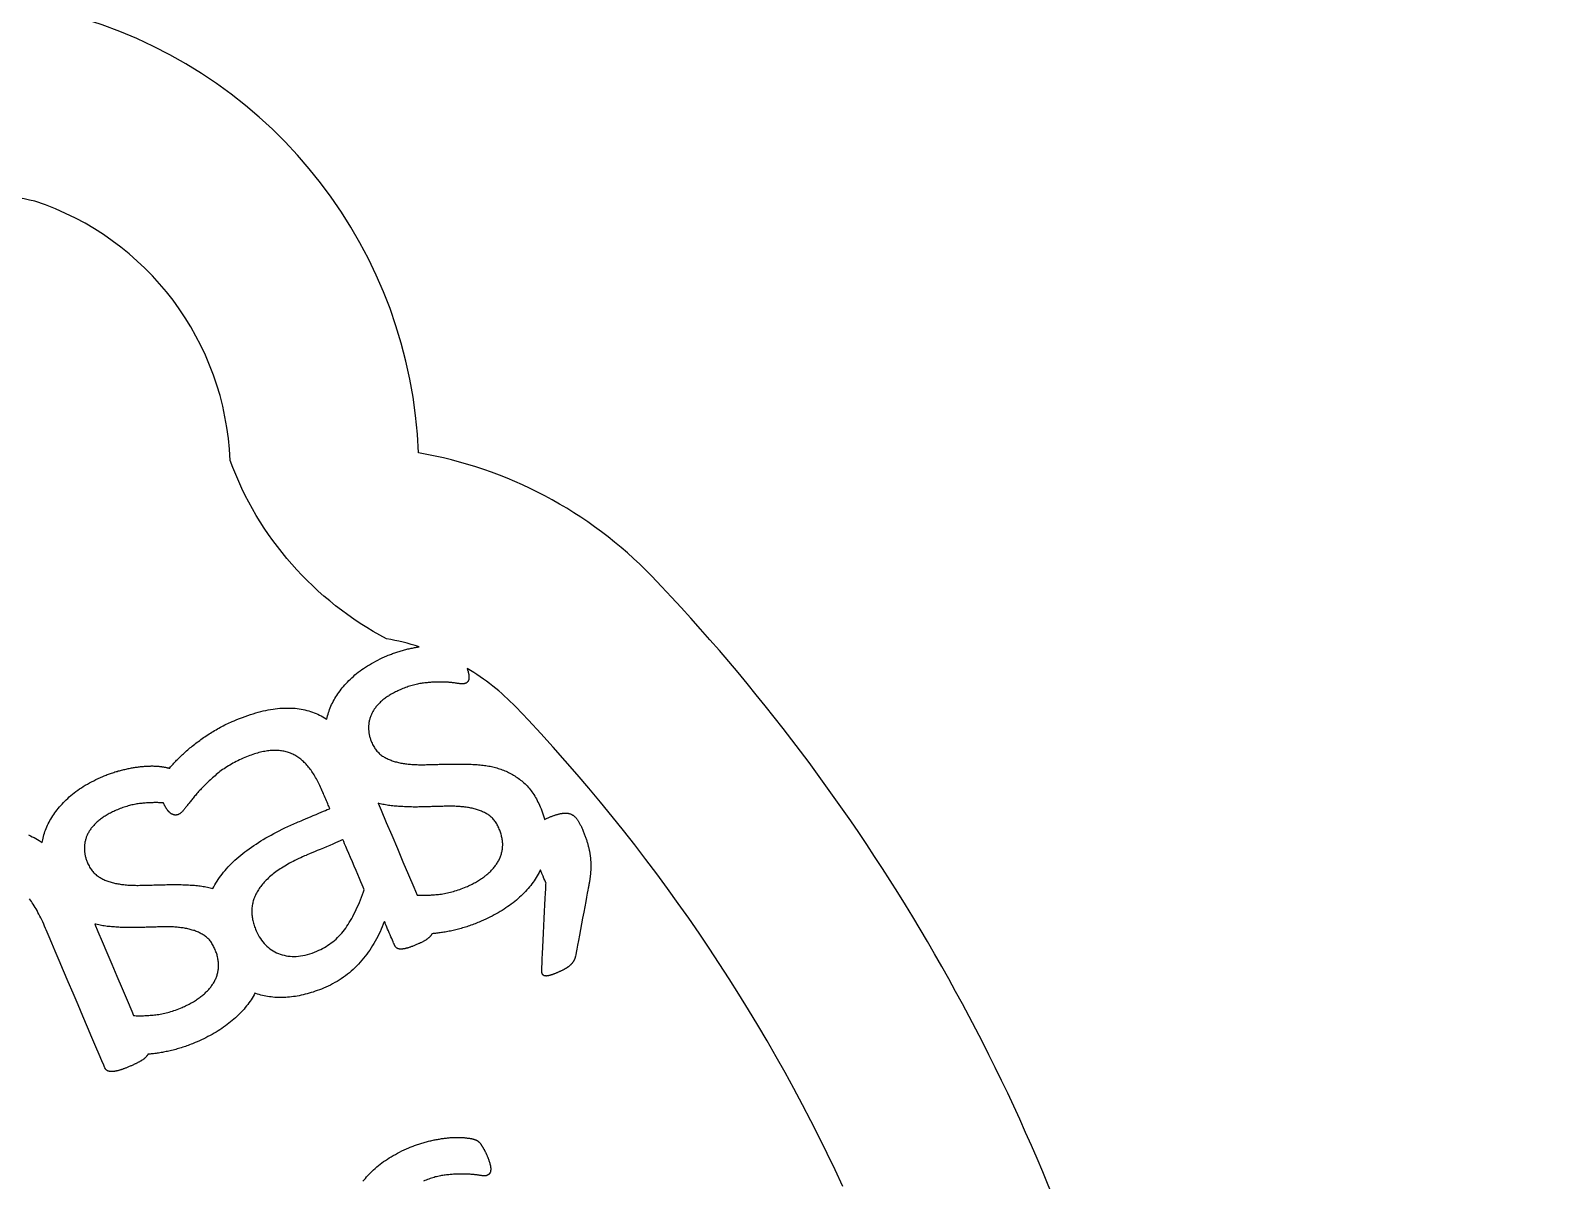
# Model space of a CAD drawing. Header units: millimetres. Extents: x 47 to 159, y 49 to 299.
# Drawn here: x 128.69 to 158.74, y 183.33 to 206.21 of the extents above; entities that cross this region are included whole.
import ezdxf

# ---------------------------------------------------------------- set-up
doc = ezdxf.new("R2010")
doc.units = ezdxf.units.MM

# ---------------------------------------------------------------- blocks, each defined once
blk = doc.blocks.new('angel 01')
for points in [[(27.811, 63.488, 0.036051), (29.696, 83.879, 0.130953), (35.952, 85.712, 0.081074), (34.374, 102.671, 0.071754), (27.521, 130.953, 0.116896), (18.383, 146.555, 0.159235), (13.747, 149.005, 0.318461), (7.102, 157.632, 0.033088)], [(5.993, 141.408), (6.03, 141.391), (6.066, 141.374), (6.102, 141.356), (6.137, 141.336), (6.172, 141.316), (6.207, 141.295), (6.241, 141.273), (6.263, 141.258), (6.267, 141.282), (6.274, 141.314), (6.281, 141.346), (6.289, 141.379), (6.298, 141.411), (6.308, 141.443), (6.319, 141.475), (6.331, 141.506), (6.343, 141.538), (6.356, 141.57), (6.37, 141.601), (6.385, 141.632), (6.401, 141.664), (6.418, 141.694), (6.435, 141.725), (6.454, 141.756), (6.473, 141.786), (6.493, 141.816), (6.514, 141.846), (6.536, 141.876), (6.559, 141.906), (6.583, 141.935), (6.607, 141.965), (6.632, 141.994), (6.658, 142.023), (6.686, 142.051), (6.713, 142.08), (6.742, 142.108), (6.772, 142.136), (6.802, 142.164), (6.834, 142.192), (6.867, 142.219), (6.9, 142.245), (6.935, 142.271), (6.97, 142.297), (7.006, 142.322), (7.044, 142.347), (7.082, 142.372), (7.121, 142.396), (7.162, 142.419), (7.203, 142.442), (7.245, 142.465), (7.288, 142.487), (7.332, 142.509), (7.377, 142.531), (7.424, 142.551), (7.471, 142.572), (7.496, 142.583), (7.517, 142.591), (7.538, 142.6), (7.559, 142.608), (7.581, 142.616), (7.602, 142.624), (7.623, 142.632), (7.645, 142.639), (7.667, 142.646), (7.688, 142.653), (7.71, 142.66), (7.732, 142.667), (7.754, 142.673), (7.776, 142.68), (7.798, 142.686), (7.82, 142.692), (7.843, 142.697), (7.865, 142.703), (7.887, 142.708), (7.91, 142.713), (7.932, 142.718), (7.953, 142.723), (7.975, 142.727), (7.996, 142.732), (8.018, 142.736), (8.039, 142.74), (8.059, 142.744), (8.08, 142.747), (8.101, 142.751), (8.121, 142.754), (8.141, 142.757), (8.161, 142.759), (8.181, 142.762), (8.2, 142.764), (8.22, 142.767), (8.239, 142.769), (8.258, 142.771), (8.276, 142.772), (8.295, 142.774), (8.313, 142.775), (8.331, 142.776), (8.349, 142.777), (8.366, 142.778), (8.383, 142.779), (8.4, 142.779), (8.417, 142.779), (8.433, 142.78), (8.449, 142.78), (8.465, 142.78), (8.481, 142.779), (8.496, 142.779), (8.511, 142.778), (8.526, 142.777), (8.54, 142.776), (8.555, 142.775), (8.569, 142.774), (8.582, 142.773), (8.595, 142.772), (8.608, 142.77), (8.621, 142.769), (8.633, 142.767), (8.645, 142.766), (8.656, 142.764), (8.667, 142.763), (8.678, 142.761), (8.688, 142.759), (8.698, 142.758), (8.708, 142.756), (8.717, 142.754), (8.726, 142.752), (8.734, 142.75), (8.743, 142.748), (8.75, 142.746), (8.758, 142.744), (8.765, 142.742), (8.773, 142.74), (8.779, 142.737), (8.786, 142.735), (8.792, 142.733), (8.794, 142.732), (8.803, 142.743), (8.818, 142.762), (8.834, 142.78), (8.85, 142.799), (8.867, 142.817), (8.883, 142.836), (8.901, 142.854), (8.918, 142.873), (8.936, 142.892), (8.954, 142.911), (8.973, 142.929), (8.992, 142.948), (9.011, 142.967), (9.031, 142.986), (9.051, 143.005), (9.072, 143.024), (9.093, 143.043), (9.114, 143.062), (9.136, 143.081), (9.158, 143.1), (9.18, 143.119), (9.202, 143.138), (9.225, 143.157), (9.249, 143.176), (9.272, 143.195), (9.296, 143.213), (9.32, 143.232), (9.345, 143.251), (9.37, 143.269), (9.395, 143.288), (9.421, 143.306), (9.447, 143.325), (9.473, 143.343), (9.5, 143.361), (9.526, 143.38), (9.554, 143.398), (9.581, 143.416), (9.609, 143.434), (9.637, 143.451), (9.665, 143.468), (9.693, 143.485), (9.721, 143.501), (9.75, 143.518), (9.778, 143.534), (9.807, 143.549), (9.836, 143.565), (9.865, 143.58), (9.894, 143.595), (9.924, 143.609), (9.953, 143.623), (9.983, 143.637), (10.013, 143.651), (10.043, 143.664), (10.078, 143.679), (10.134, 143.702), (10.19, 143.724), (10.245, 143.745), (10.299, 143.765), (10.352, 143.784), (10.405, 143.802), (10.458, 143.818), (10.509, 143.834), (10.56, 143.848), (10.611, 143.861), (10.66, 143.873), (10.71, 143.884), (10.758, 143.894), (10.806, 143.902), (10.853, 143.91), (10.899, 143.916), (10.945, 143.922), (10.991, 143.926), (11.035, 143.929), (11.079, 143.931), (11.123, 143.932), (11.166, 143.932), (11.208, 143.931), (11.25, 143.929), (11.291, 143.926), (11.332, 143.922), (11.372, 143.917), (11.412, 143.911), (11.451, 143.904), (11.489, 143.896), (11.527, 143.886), (11.564, 143.876), (11.601, 143.865), (11.637, 143.853), (11.673, 143.839), (11.708, 143.825), (11.742, 143.809), (11.776, 143.793), (11.81, 143.776), (11.843, 143.757), (11.876, 143.738), (11.908, 143.718), (11.922, 143.708), (11.922, 143.712), (11.93, 143.744), (11.938, 143.776), (11.947, 143.808), (11.957, 143.84), (11.968, 143.872), (11.979, 143.904), (11.992, 143.936), (12.005, 143.967), (12.019, 143.999), (12.034, 144.03), (12.05, 144.061), (12.067, 144.092), (12.084, 144.123), (12.103, 144.154), (12.122, 144.184), (12.142, 144.214), (12.163, 144.244), (12.185, 144.274), (12.208, 144.304), (12.231, 144.333), (12.256, 144.362), (12.281, 144.391), (12.307, 144.42), (12.334, 144.449), (12.362, 144.477), (12.391, 144.506), (12.421, 144.534), (12.451, 144.562), (12.483, 144.589), (12.515, 144.616), (12.549, 144.643), (12.583, 144.669), (12.619, 144.695), (12.655, 144.72), (12.692, 144.745), (12.731, 144.769), (12.77, 144.793), (12.81, 144.817), (12.852, 144.84), (12.894, 144.863), (12.937, 144.885), (12.981, 144.907), (13.026, 144.928), (13.072, 144.949), (13.119, 144.97), (13.145, 144.98), (13.166, 144.989), (13.187, 144.997), (13.208, 145.006), (13.229, 145.014), (13.251, 145.022), (13.272, 145.029), (13.294, 145.037), (13.315, 145.044), (13.337, 145.051), (13.359, 145.058), (13.381, 145.065), (13.403, 145.071), (13.425, 145.077), (13.447, 145.083), (13.469, 145.089), (13.491, 145.095), (13.514, 145.101), (13.536, 145.106), (13.558, 145.111), (13.58, 145.116), (13.602, 145.121), (13.624, 145.125), (13.645, 145.13), (13.666, 145.134), (13.687, 145.138), (13.708, 145.141), (13.729, 145.145), (13.749, 145.148), (13.759, 145.15, 0.035576), (13.112, 145.309, -0.185993), (10, 148.856, 0.312507), (6.119, 154.01, 0.030643), (4.375, 154.285, -0.029425)], [(22.185, 134.42, 0.081951), (15.681, 143.955, 0.066127), (14.711, 144.72), (14.711, 144.719), (14.714, 144.711), (14.717, 144.703), (14.72, 144.694), (14.722, 144.686), (14.725, 144.678), (14.727, 144.67), (14.73, 144.663), (14.732, 144.655), (14.734, 144.648), (14.736, 144.64), (14.737, 144.633), (14.739, 144.626), (14.741, 144.619), (14.742, 144.612), (14.743, 144.605), (14.744, 144.599), (14.745, 144.592), (14.746, 144.586), (14.747, 144.579), (14.748, 144.573), (14.748, 144.567), (14.749, 144.561), (14.749, 144.555), (14.749, 144.55), (14.749, 144.544), (14.749, 144.539), (14.749, 144.533), (14.748, 144.528), (14.748, 144.523), (14.747, 144.518), (14.747, 144.513), (14.746, 144.509), (14.745, 144.504), (14.744, 144.499), (14.743, 144.495), (14.742, 144.491), (14.74, 144.487), (14.739, 144.483), (14.737, 144.479), (14.736, 144.475), (14.734, 144.472), (14.732, 144.468), (14.73, 144.465), (14.728, 144.462), (14.726, 144.459), (14.724, 144.456), (14.721, 144.453), (14.719, 144.45), (14.716, 144.447), (14.714, 144.445), (14.711, 144.442), (14.708, 144.44), (14.706, 144.437), (14.703, 144.435), (14.7, 144.433), (14.697, 144.431), (14.693, 144.429), (14.69, 144.427), (14.687, 144.426), (14.683, 144.424), (14.68, 144.422), (14.674, 144.42), (14.668, 144.419), (14.662, 144.417), (14.655, 144.416), (14.648, 144.415), (14.64, 144.414), (14.632, 144.413), (14.624, 144.413), (14.615, 144.413), (14.606, 144.413), (14.596, 144.414), (14.586, 144.414), (14.576, 144.415), (14.565, 144.416), (14.554, 144.418), (14.542, 144.419), (14.53, 144.421), (14.517, 144.423), (14.504, 144.426), (14.491, 144.428), (14.478, 144.429), (14.464, 144.431), (14.449, 144.433), (14.435, 144.435), (14.42, 144.436), (14.405, 144.438), (14.389, 144.439), (14.373, 144.441), (14.357, 144.442), (14.34, 144.443), (14.323, 144.444), (14.305, 144.445), (14.288, 144.446), (14.27, 144.447), (14.251, 144.448), (14.232, 144.448), (14.213, 144.449), (14.194, 144.449), (14.174, 144.449), (14.154, 144.449), (14.134, 144.448), (14.114, 144.448), (14.093, 144.447), (14.072, 144.446), (14.05, 144.445), (14.029, 144.444), (14.007, 144.443), (13.985, 144.441), (13.962, 144.44), (13.939, 144.438), (13.916, 144.436), (13.893, 144.433), (13.869, 144.431), (13.845, 144.428), (13.821, 144.425), (13.797, 144.422), (13.772, 144.417), (13.748, 144.413), (13.723, 144.408), (13.698, 144.402), (13.672, 144.396), (13.647, 144.389), (13.621, 144.382), (13.595, 144.374), (13.569, 144.366), (13.543, 144.358), (13.517, 144.348), (13.49, 144.339), (13.463, 144.329), (13.436, 144.318), (13.409, 144.307), (13.384, 144.296), (13.36, 144.285), (13.336, 144.275), (13.313, 144.264), (13.291, 144.253), (13.269, 144.241), (13.247, 144.23), (13.226, 144.218), (13.205, 144.207), (13.185, 144.195), (13.165, 144.182), (13.146, 144.17), (13.127, 144.158), (13.108, 144.145), (13.09, 144.132), (13.073, 144.119), (13.056, 144.106), (13.039, 144.093), (13.023, 144.079), (13.007, 144.066), (12.992, 144.052), (12.978, 144.038), (12.963, 144.025), (12.95, 144.011), (12.936, 143.997), (12.924, 143.982), (12.911, 143.968), (12.9, 143.954), (12.888, 143.939), (12.877, 143.925), (12.867, 143.91), (12.857, 143.895), (12.848, 143.881), (12.839, 143.866), (12.831, 143.851), (12.823, 143.836), (12.815, 143.82), (12.808, 143.805), (12.802, 143.789), (12.795, 143.774), (12.79, 143.758), (12.784, 143.743), (12.779, 143.727), (12.775, 143.711), (12.771, 143.695), (12.767, 143.679), (12.764, 143.663), (12.761, 143.647), (12.758, 143.631), (12.756, 143.615), (12.755, 143.599), (12.753, 143.582), (12.752, 143.566), (12.752, 143.549), (12.752, 143.533), (12.753, 143.516), (12.753, 143.5), (12.755, 143.483), (12.756, 143.467), (12.758, 143.45), (12.761, 143.434), (12.763, 143.417), (12.767, 143.401), (12.77, 143.384), (12.774, 143.368), (12.778, 143.352), (12.783, 143.335), (12.788, 143.319), (12.794, 143.303), (12.8, 143.286), (12.806, 143.27), (12.813, 143.253), (12.823, 143.231), (12.834, 143.209), (12.844, 143.188), (12.856, 143.168), (12.868, 143.148), (12.88, 143.13), (12.893, 143.111), (12.906, 143.094), (12.92, 143.077), (12.934, 143.061), (12.949, 143.045), (12.964, 143.031), (12.98, 143.017), (12.996, 143.003), (13.012, 142.99), (13.029, 142.978), (13.047, 142.967), (13.065, 142.956), (13.083, 142.946), (13.102, 142.936), (13.121, 142.927), (13.14, 142.918), (13.16, 142.909), (13.18, 142.901), (13.2, 142.893), (13.22, 142.885), (13.241, 142.878), (13.262, 142.871), (13.284, 142.865), (13.305, 142.859), (13.327, 142.853), (13.35, 142.848), (13.372, 142.843), (13.395, 142.838), (13.418, 142.834), (13.442, 142.83), (13.466, 142.827), (13.49, 142.824), (13.514, 142.821), (13.538, 142.818), (13.563, 142.815), (13.588, 142.813), (13.613, 142.811), (13.639, 142.809), (13.664, 142.808), (13.69, 142.807), (13.716, 142.806), (13.743, 142.805), (13.769, 142.804), (13.796, 142.804), (13.823, 142.804), (13.85, 142.805), (13.878, 142.805), (13.906, 142.806), (13.934, 142.807), (13.961, 142.807), (13.989, 142.808), (14.018, 142.809), (14.046, 142.81), (14.074, 142.81), (14.102, 142.811), (14.13, 142.812), (14.159, 142.813), (14.187, 142.813), (14.216, 142.814), (14.244, 142.815), (14.273, 142.815), (14.301, 142.816), (14.33, 142.817), (14.359, 142.817), (14.388, 142.818), (14.417, 142.818), (14.446, 142.819), (14.475, 142.819), (14.504, 142.819), (14.533, 142.819), (14.562, 142.819), (14.591, 142.819), (14.62, 142.819), (14.649, 142.818), (14.678, 142.817), (14.707, 142.817), (14.736, 142.816), (14.766, 142.814), (14.795, 142.813), (14.824, 142.812), (14.853, 142.81), (14.883, 142.808), (14.912, 142.807), (14.941, 142.805), (14.97, 142.802), (14.999, 142.799), (15.028, 142.796), (15.056, 142.792), (15.085, 142.788), (15.113, 142.783), (15.141, 142.778), (15.169, 142.773), (15.197, 142.767), (15.224, 142.761), (15.251, 142.754), (15.278, 142.747), (15.305, 142.74), (15.332, 142.732), (15.359, 142.723), (15.385, 142.714), (15.411, 142.705), (15.437, 142.695), (15.463, 142.685), (15.488, 142.674), (15.513, 142.663), (15.538, 142.651), (15.563, 142.638), (15.588, 142.625), (15.612, 142.612), (15.636, 142.598), (15.66, 142.583), (15.683, 142.567), (15.707, 142.552), (15.73, 142.535), (15.753, 142.518), (15.775, 142.5), (15.797, 142.482), (15.82, 142.464), (15.842, 142.444), (15.863, 142.424), (15.884, 142.404), (15.905, 142.382), (15.925, 142.36), (15.945, 142.337), (15.965, 142.313), (15.984, 142.288), (16.002, 142.263), (16.02, 142.237), (16.038, 142.21), (16.056, 142.182), (16.073, 142.153), (16.089, 142.124), (16.106, 142.094), (16.121, 142.063), (16.137, 142.031), (16.152, 141.998), (16.166, 141.965), (16.183, 141.925), (16.198, 141.885), (16.213, 141.845), (16.226, 141.805), (16.238, 141.766), (16.25, 141.726), (16.252, 141.717), (16.262, 141.722), (16.276, 141.729), (16.291, 141.735), (16.306, 141.742), (16.321, 141.748), (16.335, 141.754), (16.35, 141.76), (16.364, 141.766), (16.378, 141.772), (16.392, 141.777), (16.406, 141.782), (16.419, 141.787), (16.433, 141.792), (16.446, 141.797), (16.459, 141.801), (16.471, 141.805), (16.484, 141.809), (16.496, 141.813), (16.509, 141.817), (16.521, 141.82), (16.532, 141.823), (16.544, 141.826), (16.555, 141.829), (16.567, 141.832), (16.578, 141.834), (16.589, 141.836), (16.599, 141.838), (16.61, 141.839), (16.621, 141.841), (16.631, 141.842), (16.641, 141.842), (16.651, 141.843), (16.661, 141.843), (16.671, 141.843), (16.681, 141.843), (16.69, 141.842), (16.699, 141.842), (16.709, 141.841), (16.718, 141.839), (16.727, 141.838), (16.735, 141.836), (16.744, 141.834), (16.753, 141.831), (16.761, 141.828), (16.77, 141.825), (16.778, 141.822), (16.786, 141.818), (16.794, 141.814), (16.802, 141.809), (16.81, 141.804), (16.818, 141.799), (16.826, 141.793), (16.834, 141.787), (16.842, 141.781), (16.849, 141.774), (16.857, 141.767), (16.864, 141.76), (16.871, 141.752), (16.879, 141.744), (16.886, 141.735), (16.893, 141.726), (16.9, 141.717), (16.907, 141.707), (16.914, 141.696), (16.921, 141.686), (16.928, 141.674), (16.935, 141.663), (16.942, 141.651), (16.949, 141.638), (16.956, 141.625), (16.963, 141.612), (16.97, 141.598), (16.977, 141.583), (16.984, 141.569), (16.99, 141.553), (16.997, 141.538), (17.005, 141.52), (17.012, 141.502), (17.02, 141.484), (17.027, 141.466), (17.034, 141.448), (17.041, 141.431), (17.047, 141.413), (17.054, 141.396), (17.06, 141.379), (17.066, 141.362), (17.072, 141.345), (17.078, 141.328), (17.083, 141.311), (17.089, 141.295), (17.094, 141.278), (17.099, 141.262), (17.104, 141.246), (17.109, 141.23), (17.113, 141.214), (17.118, 141.198), (17.122, 141.182), (17.126, 141.166), (17.13, 141.15), (17.134, 141.134), (17.137, 141.119), (17.141, 141.103), (17.144, 141.087), (17.147, 141.072), (17.15, 141.056), (17.152, 141.041), (17.155, 141.025), (17.157, 141.01), (17.159, 140.994), (17.161, 140.979), (17.163, 140.964), (17.165, 140.948), (17.166, 140.933), (17.167, 140.918), (17.168, 140.902), (17.169, 140.887), (17.17, 140.871), (17.171, 140.856), (17.171, 140.84), (17.172, 140.824), (17.172, 140.809), (17.172, 140.793), (17.172, 140.777), (17.172, 140.761), (17.171, 140.745), (17.171, 140.73), (17.17, 140.714), (17.169, 140.698), (17.168, 140.682), (17.167, 140.665), (17.165, 140.649), (17.164, 140.632), (17.162, 140.616), (17.16, 140.599), (17.158, 140.582), (17.156, 140.565), (17.154, 140.548), (17.152, 140.53), (17.149, 140.512), (17.147, 140.495), (17.144, 140.477), (17.141, 140.459), (17.138, 140.44), (17.134, 140.422), (17.131, 140.403), (17.127, 140.385), (17.124, 140.369), (17.121, 140.351), (17.113, 140.311), (17.102, 140.25), (17.088, 140.173), (17.07, 140.082), (17.051, 139.98), (17.031, 139.871), (17.009, 139.756), (16.987, 139.64), (16.966, 139.525), (16.945, 139.413), (16.925, 139.309), (16.908, 139.215), (16.893, 139.134), (16.88, 139.069), (16.872, 139.023), (16.867, 138.999), (16.866, 138.993), (16.865, 138.988), (16.863, 138.982), (16.862, 138.977), (16.86, 138.972), (16.859, 138.967), (16.857, 138.962), (16.855, 138.957), (16.854, 138.952), (16.852, 138.947), (16.85, 138.942), (16.848, 138.937), (16.845, 138.932), (16.843, 138.927), (16.841, 138.922), (16.839, 138.918), (16.836, 138.913), (16.834, 138.909), (16.831, 138.904), (16.828, 138.899), (16.825, 138.895), (16.822, 138.89), (16.819, 138.886), (16.816, 138.881), (16.813, 138.876), (16.81, 138.872), (16.806, 138.867), (16.802, 138.862), (16.799, 138.858), (16.795, 138.853), (16.791, 138.848), (16.787, 138.844), (16.782, 138.839), (16.778, 138.834), (16.774, 138.83), (16.769, 138.825), (16.765, 138.82), (16.76, 138.816), (16.755, 138.811), (16.75, 138.806), (16.744, 138.802), (16.739, 138.797), (16.734, 138.793), (16.728, 138.788), (16.722, 138.784), (16.716, 138.78), (16.71, 138.776), (16.704, 138.771), (16.698, 138.767), (16.691, 138.763), (16.685, 138.759), (16.678, 138.755), (16.671, 138.751), (16.664, 138.747), (16.657, 138.743), (16.65, 138.739), (16.642, 138.734), (16.634, 138.73), (16.626, 138.726), (16.618, 138.722), (16.609, 138.717), (16.6, 138.713), (16.591, 138.709), (16.582, 138.704), (16.572, 138.7), (16.563, 138.695), (16.552, 138.691), (16.542, 138.686), (16.532, 138.682), (16.521, 138.677), (16.51, 138.672), (16.5, 138.668), (16.49, 138.664), (16.48, 138.66), (16.471, 138.656), (16.461, 138.652), (16.452, 138.649), (16.443, 138.645), (16.434, 138.642), (16.426, 138.639), (16.417, 138.636), (16.409, 138.633), (16.401, 138.63), (16.393, 138.627), (16.385, 138.625), (16.377, 138.622), (16.37, 138.62), (16.362, 138.618), (16.355, 138.616), (16.348, 138.614), (16.341, 138.612), (16.334, 138.611), (16.328, 138.609), (16.322, 138.608), (16.316, 138.607), (16.31, 138.606), (16.304, 138.605), (16.299, 138.604), (16.293, 138.604), (16.288, 138.604), (16.283, 138.603), (16.278, 138.603), (16.274, 138.604), (16.269, 138.604), (16.265, 138.604), (16.261, 138.605), (16.257, 138.606), (16.254, 138.607), (16.25, 138.608), (16.246, 138.609), (16.243, 138.61), (16.24, 138.612), (16.237, 138.614), (16.234, 138.615), (16.231, 138.617), (16.228, 138.619), (16.225, 138.622), (16.223, 138.624), (16.22, 138.627), (16.218, 138.629), (16.215, 138.632), (16.213, 138.635), (16.211, 138.638), (16.209, 138.642), (16.208, 138.645), (16.206, 138.649), (16.205, 138.652), (16.203, 138.656), (16.202, 138.66), (16.201, 138.664), (16.2, 138.668), (16.199, 138.673), (16.198, 138.677), (16.197, 138.682), (16.197, 138.686), (16.196, 138.691), (16.196, 138.696), (16.196, 138.701), (16.196, 138.707), (16.196, 138.712), (16.196, 138.717), (16.196, 138.723), (16.197, 138.738), (16.199, 138.782), (16.203, 138.852), (16.207, 138.943), (16.212, 139.053), (16.219, 139.178), (16.225, 139.313), (16.232, 139.456), (16.239, 139.601), (16.246, 139.747), (16.253, 139.888), (16.26, 140.021), (16.266, 140.143), (16.271, 140.249), (16.275, 140.337), (16.279, 140.401), (16.28, 140.439), (16.281, 140.448), (16.277, 140.457), (16.268, 140.478), (16.256, 140.507), (16.24, 140.545), (16.221, 140.589), (16.2, 140.639), (16.177, 140.692), (16.168, 140.713), (16.16, 140.694), (16.143, 140.661), (16.125, 140.628), (16.106, 140.595), (16.086, 140.562), (16.066, 140.53), (16.045, 140.498), (16.022, 140.467), (15.999, 140.435), (15.976, 140.404), (15.951, 140.374), (15.925, 140.344), (15.899, 140.314), (15.872, 140.284), (15.844, 140.255), (15.815, 140.226), (15.786, 140.198), (15.755, 140.17), (15.724, 140.142), (15.692, 140.114), (15.659, 140.087), (15.625, 140.06), (15.591, 140.034), (15.555, 140.008), (15.52, 139.983), (15.483, 139.958), (15.446, 139.933), (15.408, 139.909), (15.37, 139.886), (15.331, 139.862), (15.291, 139.84), (15.25, 139.817), (15.209, 139.795), (15.167, 139.774), (15.125, 139.753), (15.081, 139.732), (15.037, 139.712), (14.993, 139.692), (14.955, 139.676), (14.927, 139.665), (14.899, 139.654), (14.872, 139.643), (14.844, 139.632), (14.816, 139.622), (14.789, 139.612), (14.761, 139.602), (14.733, 139.593), (14.706, 139.583), (14.678, 139.575), (14.651, 139.566), (14.623, 139.558), (14.596, 139.55), (14.569, 139.542), (14.541, 139.535), (14.514, 139.528), (14.487, 139.521), (14.46, 139.515), (14.433, 139.509), (14.406, 139.503), (14.38, 139.498), (14.354, 139.492), (14.328, 139.487), (14.302, 139.482), (14.277, 139.478), (14.251, 139.473), (14.226, 139.469), (14.202, 139.466), (14.177, 139.462), (14.153, 139.459), (14.129, 139.456), (14.105, 139.453), (14.081, 139.45), (14.058, 139.448), (14.035, 139.446), (14.012, 139.444), (14.011, 139.444), (14.01, 139.441), (14.008, 139.436), (14.005, 139.43), (14.002, 139.425), (13.999, 139.419), (13.995, 139.414), (13.992, 139.408), (13.988, 139.403), (13.983, 139.397), (13.979, 139.392), (13.974, 139.387), (13.969, 139.381), (13.964, 139.376), (13.958, 139.371), (13.952, 139.365), (13.947, 139.36), (13.94, 139.355), (13.934, 139.349), (13.927, 139.344), (13.92, 139.339), (13.913, 139.334), (13.906, 139.328), (13.898, 139.323), (13.89, 139.318), (13.881, 139.312), (13.872, 139.307), (13.862, 139.301), (13.852, 139.295), (13.841, 139.29), (13.83, 139.284), (13.819, 139.278), (13.807, 139.272), (13.794, 139.266), (13.781, 139.26), (13.768, 139.253), (13.754, 139.247), (13.74, 139.241), (13.725, 139.234), (13.709, 139.227), (13.694, 139.221), (13.679, 139.215), (13.665, 139.209), (13.65, 139.203), (13.636, 139.198), (13.623, 139.192), (13.609, 139.187), (13.596, 139.183), (13.584, 139.178), (13.571, 139.174), (13.559, 139.17), (13.547, 139.166), (13.536, 139.163), (13.524, 139.159), (13.513, 139.156), (13.503, 139.154), (13.492, 139.151), (13.482, 139.149), (13.473, 139.147), (13.463, 139.145), (13.454, 139.143), (13.445, 139.142), (13.436, 139.141), (13.427, 139.14), (13.419, 139.139), (13.411, 139.138), (13.403, 139.138), (13.395, 139.138), (13.388, 139.138), (13.381, 139.138), (13.374, 139.139), (13.367, 139.14), (13.361, 139.141), (13.355, 139.142), (13.349, 139.143), (13.343, 139.145), (13.338, 139.147), (13.332, 139.149), (13.327, 139.151), (13.322, 139.154), (13.317, 139.157), (13.312, 139.16), (13.307, 139.164), (13.303, 139.168), (13.299, 139.172), (13.294, 139.177), (13.29, 139.182), (13.286, 139.187), (13.283, 139.192), (13.279, 139.198), (13.276, 139.204), (13.272, 139.21), (13.269, 139.216), (13.266, 139.223), (13.264, 139.228), (13.259, 139.24), (13.251, 139.259), (13.24, 139.283), (13.228, 139.313), (13.214, 139.347), (13.198, 139.383), (13.182, 139.421), (13.165, 139.461), (13.149, 139.5), (13.132, 139.538), (13.117, 139.574), (13.103, 139.607), (13.091, 139.636), (13.081, 139.66), (13.073, 139.678), (13.068, 139.689), (13.064, 139.683), (13.045, 139.632), (13.024, 139.582), (13.003, 139.533), (12.982, 139.484), (12.959, 139.436), (12.935, 139.389), (12.911, 139.342), (12.886, 139.296), (12.86, 139.251), (12.833, 139.207), (12.805, 139.163), (12.777, 139.12), (12.747, 139.078), (12.717, 139.037), (12.686, 138.996), (12.654, 138.956), (12.622, 138.917), (12.588, 138.879), (12.554, 138.841), (12.519, 138.804), (12.483, 138.769), (12.446, 138.735), (12.409, 138.701), (12.371, 138.669), (12.332, 138.637), (12.293, 138.607), (12.252, 138.578), (12.211, 138.55), (12.169, 138.522), (12.126, 138.496), (12.083, 138.471), (12.039, 138.447), (11.994, 138.424), (11.948, 138.401), (11.902, 138.38), (11.857, 138.362), (11.816, 138.345), (11.775, 138.329), (11.734, 138.314), (11.694, 138.299), (11.653, 138.285), (11.613, 138.273), (11.573, 138.261), (11.533, 138.249), (11.493, 138.239), (11.453, 138.229), (11.414, 138.22), (11.375, 138.212), (11.336, 138.205), (11.297, 138.199), (11.258, 138.193), (11.22, 138.188), (11.181, 138.184), (11.143, 138.181), (11.105, 138.178), (11.068, 138.176), (11.031, 138.175), (10.994, 138.175), (10.958, 138.176), (10.922, 138.177), (10.886, 138.179), (10.85, 138.182), (10.815, 138.186), (10.781, 138.19), (10.746, 138.195), (10.712, 138.201), (10.678, 138.208), (10.645, 138.216), (10.611, 138.224), (10.578, 138.233), (10.546, 138.243), (10.514, 138.253), (10.493, 138.261), (10.476, 138.23), (10.457, 138.197), (10.438, 138.164), (10.417, 138.132), (10.396, 138.1), (10.374, 138.069), (10.351, 138.038), (10.327, 138.007), (10.302, 137.976), (10.277, 137.946), (10.25, 137.916), (10.223, 137.887), (10.195, 137.857), (10.166, 137.829), (10.137, 137.8), (10.106, 137.772), (10.075, 137.744), (10.043, 137.717), (10.01, 137.689), (9.976, 137.663), (9.942, 137.636), (9.907, 137.611), (9.871, 137.585), (9.835, 137.56), (9.797, 137.536), (9.76, 137.512), (9.721, 137.488), (9.682, 137.465), (9.642, 137.442), (9.602, 137.419), (9.56, 137.398), (9.518, 137.376), (9.476, 137.355), (9.432, 137.334), (9.389, 137.314), (9.344, 137.295), (9.306, 137.279), (9.279, 137.267), (9.251, 137.256), (9.223, 137.245), (9.195, 137.234), (9.167, 137.224), (9.14, 137.214), (9.112, 137.204), (9.085, 137.195), (9.057, 137.186), (9.03, 137.177), (9.002, 137.168), (8.975, 137.16), (8.947, 137.152), (8.92, 137.145), (8.893, 137.137), (8.865, 137.13), (8.838, 137.124), (8.811, 137.117), (8.784, 137.111), (8.758, 137.105), (8.731, 137.1), (8.705, 137.094), (8.679, 137.089), (8.653, 137.085), (8.628, 137.08), (8.603, 137.076), (8.578, 137.072), (8.553, 137.068), (8.528, 137.064), (8.504, 137.061), (8.48, 137.058), (8.456, 137.055), (8.432, 137.053), (8.409, 137.05), (8.386, 137.048), (8.365, 137.047), (8.364, 137.043), (8.362, 137.039), (8.359, 137.035), (8.357, 137.03), (8.354, 137.026), (8.351, 137.022), (8.348, 137.017), (8.345, 137.013), (8.341, 137.008), (8.337, 137.004), (8.334, 136.999), (8.33, 136.995), (8.325, 136.99), (8.321, 136.986), (8.316, 136.981), (8.311, 136.976), (8.306, 136.972), (8.3, 136.967), (8.295, 136.962), (8.289, 136.957), (8.282, 136.953), (8.276, 136.948), (8.269, 136.943), (8.262, 136.938), (8.255, 136.933), (8.247, 136.928), (8.239, 136.923), (8.231, 136.918), (8.223, 136.913), (8.214, 136.908), (8.205, 136.903), (8.196, 136.897), (8.187, 136.892), (8.177, 136.887), (8.167, 136.882), (8.157, 136.876), (8.146, 136.871), (8.135, 136.865), (8.124, 136.86), (8.113, 136.854), (8.101, 136.849), (8.089, 136.843), (8.077, 136.837), (8.064, 136.832), (8.051, 136.826), (8.038, 136.82), (8.024, 136.814), (8.011, 136.808), (7.996, 136.802), (7.982, 136.796), (7.968, 136.791), (7.954, 136.785), (7.941, 136.78), (7.928, 136.774), (7.915, 136.769), (7.902, 136.765), (7.89, 136.76), (7.877, 136.755), (7.866, 136.751), (7.854, 136.747), (7.843, 136.743), (7.832, 136.74), (7.821, 136.736), (7.81, 136.733), (7.8, 136.73), (7.79, 136.727), (7.78, 136.724), (7.771, 136.721), (7.761, 136.719), (7.752, 136.717), (7.743, 136.715), (7.734, 136.713), (7.726, 136.711), (7.718, 136.709), (7.709, 136.708), (7.701, 136.707), (7.694, 136.706), (7.686, 136.705), (7.679, 136.704), (7.672, 136.703), (7.665, 136.703), (7.658, 136.702), (7.651, 136.702), (7.645, 136.702), (7.639, 136.703), (7.633, 136.703), (7.627, 136.703), (7.621, 136.704), (7.616, 136.704), (7.61, 136.705), (7.605, 136.706), (7.6, 136.707), (7.595, 136.708), (7.59, 136.709), (7.585, 136.711), (7.58, 136.712), (7.576, 136.714), (7.572, 136.716), (7.568, 136.717), (7.563, 136.719), (7.56, 136.721), (7.556, 136.724), (7.552, 136.726), (7.549, 136.728), (7.545, 136.731), (7.542, 136.734), (7.539, 136.736), (7.536, 136.739), (7.532, 136.743), (7.53, 136.746), (7.527, 136.749), (7.524, 136.753), (7.521, 136.757), (7.519, 136.76), (7.516, 136.764), (7.514, 136.768), (7.512, 136.773), (7.509, 136.777), (7.507, 136.782), (7.505, 136.788), (7.487, 136.83), (7.45, 136.917), (7.397, 137.041), (7.331, 137.197), (7.253, 137.38), (7.167, 137.584), (7.074, 137.802), (6.978, 138.029), (6.88, 138.259), (6.783, 138.487), (6.69, 138.707), (6.603, 138.912), (6.524, 139.097), (6.457, 139.256), (6.403, 139.384), (6.364, 139.474), (6.344, 139.521), (6.332, 139.55), (6.313, 139.594), (6.294, 139.637), (6.275, 139.678), (6.256, 139.718), (6.237, 139.758), (6.218, 139.796), (6.199, 139.832), (6.18, 139.868), (6.161, 139.903), (6.142, 139.936), (6.124, 139.968), (6.105, 139.999), (6.086, 140.029), (6.067, 140.058), (6.049, 140.086), (6.03, 140.112), (6.011, 140.138)]]:
    blk.add_lwpolyline(points, format="xyb")
blk.add_lwpolyline([(12.641, 134.521), (12.664, 134.55), (12.689, 134.58), (12.714, 134.609), (12.74, 134.638), (12.768, 134.666), (12.795, 134.695), (12.824, 134.723), (12.854, 134.751), (12.884, 134.779), (12.916, 134.807), (12.949, 134.834), (12.982, 134.86), (13.016, 134.886), (13.052, 134.912), (13.088, 134.937), (13.126, 134.962), (13.164, 134.987), (13.203, 135.011), (13.244, 135.034), (13.285, 135.057), (13.327, 135.08), (13.37, 135.102), (13.414, 135.124), (13.459, 135.146), (13.506, 135.167), (13.553, 135.187), (13.578, 135.198), (13.599, 135.206), (13.62, 135.215), (13.641, 135.223), (13.663, 135.231), (13.684, 135.239), (13.705, 135.247), (13.727, 135.254), (13.749, 135.261), (13.77, 135.268), (13.792, 135.275), (13.814, 135.282), (13.836, 135.288), (13.858, 135.295), (13.88, 135.301), (13.902, 135.307), (13.925, 135.312), (13.947, 135.318), (13.969, 135.323), (13.992, 135.328), (14.013, 135.333), (14.035, 135.338), (14.057, 135.343), (14.078, 135.347), (14.099, 135.351), (14.121, 135.355), (14.141, 135.359), (14.162, 135.362), (14.183, 135.366), (14.203, 135.369), (14.223, 135.372), (14.243, 135.375), (14.263, 135.377), (14.282, 135.38), (14.301, 135.382), (14.321, 135.384), (14.34, 135.386), (14.358, 135.387), (14.377, 135.389), (14.395, 135.39), (14.413, 135.391), (14.43, 135.392), (14.448, 135.393), (14.465, 135.394), (14.482, 135.394), (14.499, 135.395), (14.515, 135.395), (14.531, 135.395), (14.547, 135.395), (14.563, 135.394), (14.578, 135.394), (14.593, 135.393), (14.608, 135.392), (14.622, 135.391), (14.637, 135.39), (14.651, 135.389), (14.664, 135.388), (14.677, 135.387), (14.69, 135.385), (14.703, 135.384), (14.715, 135.382), (14.727, 135.381), (14.738, 135.379), (14.749, 135.378), (14.76, 135.376), (14.77, 135.375), (14.78, 135.373), (14.79, 135.371), (14.799, 135.369), (14.808, 135.367), (14.816, 135.365), (14.825, 135.363), (14.832, 135.361), (14.84, 135.359), (14.847, 135.357), (14.854, 135.355), (14.861, 135.352), (14.868, 135.35), (14.874, 135.348), (14.88, 135.346), (14.886, 135.343), (14.892, 135.341), (14.897, 135.338), (14.902, 135.336), (14.907, 135.334), (14.912, 135.331), (14.916, 135.329), (14.92, 135.326), (14.924, 135.323), (14.927, 135.321), (14.931, 135.318), (14.934, 135.315), (14.938, 135.312), (14.941, 135.309), (14.944, 135.306), (14.948, 135.303), (14.951, 135.3), (14.954, 135.297), (14.957, 135.294), (14.96, 135.29), (14.963, 135.287), (14.966, 135.283), (14.969, 135.28), (14.972, 135.276), (14.975, 135.272), (14.978, 135.268), (14.98, 135.265), (14.983, 135.261), (14.986, 135.256), (14.989, 135.252), (14.992, 135.248), (14.995, 135.243), (14.998, 135.239), (15.001, 135.234), (15.004, 135.229), (15.007, 135.224), (15.01, 135.219), (15.013, 135.214), (15.016, 135.209), (15.02, 135.204), (15.023, 135.198), (15.026, 135.193), (15.03, 135.187), (15.033, 135.181), (15.037, 135.175), (15.041, 135.169), (15.044, 135.163), (15.048, 135.157), (15.051, 135.15), (15.055, 135.143), (15.059, 135.136), (15.062, 135.129), (15.066, 135.122), (15.07, 135.114), (15.074, 135.106), (15.077, 135.099), (15.081, 135.09), (15.085, 135.082), (15.089, 135.074), (15.093, 135.065), (15.097, 135.056), (15.101, 135.047), (15.105, 135.038), (15.109, 135.029), (15.113, 135.019), (15.117, 135.009), (15.121, 135), (15.124, 134.99), (15.128, 134.981), (15.131, 134.972), (15.135, 134.963), (15.138, 134.954), (15.141, 134.945), (15.144, 134.937), (15.147, 134.928), (15.15, 134.92), (15.153, 134.912), (15.156, 134.904), (15.158, 134.896), (15.161, 134.888), (15.163, 134.88), (15.165, 134.872), (15.167, 134.865), (15.169, 134.858), (15.171, 134.85), (15.172, 134.843), (15.174, 134.836), (15.175, 134.829), (15.176, 134.823), (15.178, 134.816), (15.179, 134.809), (15.179, 134.803), (15.18, 134.797), (15.181, 134.791), (15.181, 134.784), (15.182, 134.779), (15.182, 134.773), (15.182, 134.767), (15.182, 134.761), (15.182, 134.756), (15.182, 134.751), (15.181, 134.745), (15.181, 134.74), (15.18, 134.735), (15.18, 134.731), (15.179, 134.726), (15.178, 134.721), (15.177, 134.717), (15.176, 134.712), (15.175, 134.708), (15.174, 134.704), (15.172, 134.7), (15.171, 134.696), (15.169, 134.693), (15.167, 134.689), (15.165, 134.686), (15.163, 134.682), (15.161, 134.679), (15.159, 134.676), (15.157, 134.673), (15.154, 134.67), (15.152, 134.667), (15.15, 134.665), (15.147, 134.662), (15.144, 134.659), (15.142, 134.657), (15.139, 134.655), (15.136, 134.653), (15.133, 134.65), (15.13, 134.648), (15.127, 134.647), (15.123, 134.645), (15.12, 134.643), (15.117, 134.641), (15.113, 134.64), (15.107, 134.638), (15.101, 134.636), (15.095, 134.634), (15.088, 134.633), (15.081, 134.632), (15.074, 134.631), (15.066, 134.631), (15.057, 134.63), (15.048, 134.63), (15.039, 134.63), (15.03, 134.631), (15.019, 134.632), (15.009, 134.632), (14.998, 134.634), (14.987, 134.635), (14.975, 134.637), (14.963, 134.639), (14.95, 134.641), (14.938, 134.643), (14.924, 134.645), (14.911, 134.647), (14.897, 134.649), (14.883, 134.65), (14.868, 134.652), (14.853, 134.654), (14.838, 134.655), (14.822, 134.657), (14.806, 134.658), (14.79, 134.659), (14.773, 134.66), (14.756, 134.661), (14.739, 134.662), (14.721, 134.663), (14.703, 134.664), (14.684, 134.665), (14.666, 134.665), (14.647, 134.666), (14.627, 134.666), (14.608, 134.666), (14.588, 134.666), (14.567, 134.666), (14.547, 134.665), (14.526, 134.665), (14.505, 134.664), (14.484, 134.663), (14.462, 134.662), (14.44, 134.66), (14.418, 134.659), (14.395, 134.657), (14.373, 134.655), (14.35, 134.653), (14.326, 134.651), (14.303, 134.648), (14.279, 134.646), (14.254, 134.643), (14.23, 134.639), (14.205, 134.635), (14.181, 134.63), (14.156, 134.625), (14.131, 134.619), (14.105, 134.613), (14.08, 134.607), (14.054, 134.599), (14.028, 134.592), (14.002, 134.584), (13.976, 134.575), (13.95, 134.566), (13.923, 134.556), (13.896, 134.546), (13.869, 134.535), (13.842, 134.524)])
for points in [[(8.673, 142.046), (8.657, 142.047), (8.639, 142.048), (8.621, 142.049), (8.602, 142.05), (8.584, 142.05), (8.565, 142.051), (8.545, 142.051), (8.526, 142.051), (8.506, 142.051), (8.485, 142.051), (8.465, 142.05), (8.444, 142.05), (8.423, 142.049), (8.402, 142.048), (8.38, 142.047), (8.358, 142.045), (8.336, 142.044), (8.313, 142.042), (8.291, 142.04), (8.268, 142.038), (8.244, 142.036), (8.221, 142.033), (8.197, 142.031), (8.172, 142.028), (8.148, 142.024), (8.124, 142.02), (8.099, 142.015), (8.074, 142.01), (8.049, 142.004), (8.023, 141.998), (7.998, 141.991), (7.972, 141.984), (7.947, 141.977), (7.92, 141.968), (7.894, 141.96), (7.868, 141.951), (7.841, 141.941), (7.814, 141.931), (7.787, 141.92), (7.76, 141.909), (7.735, 141.898), (7.711, 141.888), (7.688, 141.877), (7.665, 141.866), (7.642, 141.855), (7.62, 141.844), (7.598, 141.832), (7.577, 141.821), (7.556, 141.809), (7.536, 141.797), (7.516, 141.785), (7.497, 141.772), (7.478, 141.76), (7.46, 141.747), (7.442, 141.735), (7.424, 141.722), (7.407, 141.708), (7.391, 141.695), (7.374, 141.682), (7.359, 141.668), (7.344, 141.654), (7.329, 141.641), (7.315, 141.627), (7.301, 141.613), (7.288, 141.599), (7.275, 141.585), (7.263, 141.57), (7.251, 141.556), (7.24, 141.542), (7.229, 141.527), (7.218, 141.512), (7.209, 141.498), (7.199, 141.483), (7.19, 141.468), (7.182, 141.453), (7.174, 141.438), (7.167, 141.422), (7.16, 141.407), (7.153, 141.392), (7.147, 141.376), (7.141, 141.361), (7.136, 141.345), (7.131, 141.329), (7.126, 141.313), (7.122, 141.297), (7.118, 141.282), (7.115, 141.266), (7.112, 141.249), (7.11, 141.233), (7.107, 141.217), (7.106, 141.201), (7.105, 141.184), (7.104, 141.168), (7.103, 141.151), (7.103, 141.135), (7.104, 141.118), (7.105, 141.102), (7.106, 141.085), (7.107, 141.069), (7.109, 141.052), (7.112, 141.036), (7.115, 141.02), (7.118, 141.003), (7.121, 140.987), (7.125, 140.97), (7.13, 140.954), (7.134, 140.938), (7.14, 140.921), (7.145, 140.905), (7.151, 140.889), (7.158, 140.872), (7.165, 140.855), (7.174, 140.833), (7.185, 140.811), (7.196, 140.791), (7.207, 140.77), (7.219, 140.751), (7.231, 140.732), (7.244, 140.714), (7.257, 140.696), (7.271, 140.679), (7.285, 140.663), (7.3, 140.648), (7.315, 140.633), (7.331, 140.619), (7.347, 140.605), (7.363, 140.593), (7.381, 140.581), (7.398, 140.569), (7.416, 140.559), (7.435, 140.548), (7.453, 140.539), (7.472, 140.529), (7.492, 140.52), (7.511, 140.511), (7.531, 140.503), (7.551, 140.495), (7.572, 140.488), (7.592, 140.48), (7.614, 140.474), (7.635, 140.467), (7.657, 140.461), (7.679, 140.455), (7.701, 140.45), (7.724, 140.445), (7.746, 140.441), (7.77, 140.436), (7.793, 140.433), (7.817, 140.429), (7.841, 140.426), (7.865, 140.423), (7.89, 140.42), (7.914, 140.418), (7.939, 140.415), (7.964, 140.413), (7.99, 140.412), (8.015, 140.41), (8.041, 140.409), (8.067, 140.408), (8.094, 140.407), (8.12, 140.407), (8.147, 140.406), (8.174, 140.406), (8.202, 140.407), (8.229, 140.407), (8.257, 140.408), (8.285, 140.409), (8.313, 140.41), (8.341, 140.41), (8.369, 140.411), (8.397, 140.412), (8.425, 140.413), (8.453, 140.413), (8.482, 140.414), (8.51, 140.415), (8.538, 140.416), (8.567, 140.416), (8.595, 140.417), (8.624, 140.418), (8.653, 140.418), (8.681, 140.419), (8.71, 140.419), (8.739, 140.42), (8.768, 140.421), (8.797, 140.421), (8.826, 140.421), (8.855, 140.422), (8.884, 140.422), (8.913, 140.422), (8.942, 140.421), (8.971, 140.421), (9, 140.42), (9.029, 140.42), (9.058, 140.419), (9.088, 140.418), (9.117, 140.417), (9.146, 140.415), (9.175, 140.414), (9.204, 140.412), (9.234, 140.411), (9.263, 140.409), (9.292, 140.407), (9.321, 140.404), (9.35, 140.401), (9.379, 140.398), (9.408, 140.394), (9.436, 140.39), (9.464, 140.386), (9.492, 140.381), (9.52, 140.375), (9.548, 140.369), (9.575, 140.363), (9.603, 140.356), (9.63, 140.349), (9.657, 140.342), (9.659, 140.341), (9.678, 140.378), (9.698, 140.415), (9.719, 140.452), (9.741, 140.488), (9.765, 140.524), (9.79, 140.56), (9.815, 140.596), (9.842, 140.631), (9.87, 140.667), (9.899, 140.702), (9.93, 140.736), (9.961, 140.771), (9.993, 140.805), (10.027, 140.839), (10.062, 140.873), (10.097, 140.906), (10.134, 140.94), (10.172, 140.973), (10.211, 141.006), (10.251, 141.038), (10.293, 141.07), (10.335, 141.102), (10.379, 141.134), (10.423, 141.166), (10.469, 141.197), (10.515, 141.228), (10.563, 141.258), (10.611, 141.289), (10.66, 141.319), (10.711, 141.348), (10.762, 141.378), (10.814, 141.407), (10.867, 141.435), (10.921, 141.464), (10.976, 141.492), (11.032, 141.52), (11.089, 141.547), (11.147, 141.574), (11.205, 141.601), (11.265, 141.628), (11.326, 141.654), (11.34, 141.66), (11.355, 141.666), (11.38, 141.677), (11.412, 141.691), (11.452, 141.708), (11.498, 141.727), (11.547, 141.748), (11.6, 141.77), (11.654, 141.793), (11.708, 141.816), (11.761, 141.839), (11.811, 141.86), (11.857, 141.88), (11.898, 141.897), (11.932, 141.912), (11.958, 141.923), (11.975, 141.93), (11.981, 141.932), (11.98, 141.936), (11.976, 141.945), (11.969, 141.96), (11.961, 141.979), (11.951, 142.002), (11.94, 142.028), (11.928, 142.057), (11.916, 142.086), (11.903, 142.117), (11.89, 142.147), (11.877, 142.177), (11.865, 142.205), (11.854, 142.231), (11.845, 142.253), (11.837, 142.272), (11.831, 142.286), (11.827, 142.294), (11.824, 142.301), (11.811, 142.331), (11.798, 142.361), (11.785, 142.39), (11.771, 142.418), (11.757, 142.446), (11.743, 142.473), (11.729, 142.5), (11.715, 142.526), (11.7, 142.552), (11.685, 142.577), (11.671, 142.601), (11.655, 142.625), (11.64, 142.649), (11.625, 142.672), (11.609, 142.694), (11.593, 142.716), (11.577, 142.737), (11.561, 142.758), (11.544, 142.778), (11.527, 142.797), (11.51, 142.816), (11.493, 142.834), (11.475, 142.852), (11.457, 142.869), (11.439, 142.885), (11.421, 142.901), (11.403, 142.916), (11.384, 142.93), (11.365, 142.944), (11.345, 142.957), (11.326, 142.97), (11.306, 142.982), (11.286, 142.993), (11.266, 143.003), (11.245, 143.014), (11.224, 143.023), (11.203, 143.032), (11.181, 143.04), (11.16, 143.047), (11.138, 143.054), (11.115, 143.06), (11.093, 143.066), (11.07, 143.071), (11.046, 143.076), (11.023, 143.079), (10.999, 143.082), (10.975, 143.085), (10.951, 143.087), (10.926, 143.088), (10.901, 143.089), (10.876, 143.089), (10.85, 143.088), (10.824, 143.087), (10.798, 143.085), (10.772, 143.082), (10.745, 143.079), (10.717, 143.075), (10.69, 143.07), (10.661, 143.065), (10.633, 143.059), (10.604, 143.052), (10.574, 143.045), (10.545, 143.037), (10.514, 143.028), (10.484, 143.018), (10.453, 143.008), (10.422, 142.997), (10.39, 142.986), (10.358, 142.973), (10.325, 142.96), (10.292, 142.947), (10.257, 142.932), (10.222, 142.916), (10.188, 142.9), (10.154, 142.884), (10.122, 142.868), (10.089, 142.851), (10.057, 142.834), (10.026, 142.817), (9.996, 142.799), (9.966, 142.781), (9.937, 142.763), (9.908, 142.745), (9.88, 142.726), (9.852, 142.707), (9.825, 142.687), (9.799, 142.668), (9.774, 142.648), (9.749, 142.627), (9.724, 142.607), (9.7, 142.586), (9.676, 142.566), (9.653, 142.546), (9.631, 142.526), (9.608, 142.506), (9.586, 142.485), (9.565, 142.466), (9.544, 142.446), (9.523, 142.426), (9.503, 142.406), (9.483, 142.386), (9.464, 142.367), (9.445, 142.347), (9.427, 142.328), (9.409, 142.308), (9.392, 142.289), (9.374, 142.27), (9.358, 142.251), (9.341, 142.232), (9.325, 142.213), (9.31, 142.195), (9.294, 142.177), (9.279, 142.159), (9.265, 142.142), (9.25, 142.125), (9.236, 142.108), (9.223, 142.091), (9.21, 142.074), (9.197, 142.058), (9.184, 142.042), (9.172, 142.027), (9.16, 142.011), (9.149, 141.996), (9.138, 141.982), (9.127, 141.967), (9.116, 141.953), (9.106, 141.94), (9.096, 141.927), (9.086, 141.915), (9.076, 141.903), (9.067, 141.893), (9.057, 141.883), (9.048, 141.873), (9.04, 141.864), (9.031, 141.856), (9.022, 141.849), (9.014, 141.842), (9.006, 141.836), (8.998, 141.83), (8.991, 141.825), (8.983, 141.821), (8.976, 141.817), (8.97, 141.815), (8.966, 141.813), (8.961, 141.811), (8.956, 141.81), (8.952, 141.808), (8.947, 141.807), (8.942, 141.806), (8.938, 141.805), (8.933, 141.805), (8.929, 141.804), (8.924, 141.804), (8.92, 141.803), (8.915, 141.803), (8.91, 141.803), (8.906, 141.804), (8.901, 141.804), (8.897, 141.805), (8.892, 141.805), (8.888, 141.806), (8.883, 141.807), (8.879, 141.808), (8.874, 141.81), (8.87, 141.811), (8.865, 141.813), (8.861, 141.815), (8.856, 141.817), (8.852, 141.819), (8.847, 141.821), (8.843, 141.823), (8.838, 141.826), (8.834, 141.829), (8.829, 141.831), (8.824, 141.834), (8.82, 141.838), (8.815, 141.841), (8.811, 141.844), (8.806, 141.848), (8.801, 141.852), (8.797, 141.856), (8.792, 141.86), (8.788, 141.864), (8.783, 141.869), (8.779, 141.873), (8.774, 141.878), (8.77, 141.883), (8.765, 141.889), (8.761, 141.894), (8.757, 141.9), (8.752, 141.905), (8.748, 141.911), (8.744, 141.918), (8.739, 141.924), (8.735, 141.931), (8.731, 141.937), (8.726, 141.944), (8.722, 141.951), (8.718, 141.958), (8.714, 141.965), (8.71, 141.973), (8.706, 141.98), (8.702, 141.987), (8.698, 141.995), (8.694, 142.003), (8.69, 142.011), (8.686, 142.019), (8.682, 142.027), (8.678, 142.035), (8.674, 142.043)], [(12.943, 142.039), (13.001, 141.902), (13.104, 141.659), (13.213, 141.402), (13.325, 141.138), (13.437, 140.873), (13.547, 140.615), (13.652, 140.369), (13.717, 140.214), (13.735, 140.213), (13.758, 140.212), (13.782, 140.212), (13.805, 140.211), (13.829, 140.211), (13.854, 140.211), (13.878, 140.211), (13.904, 140.212), (13.929, 140.212), (13.955, 140.213), (13.981, 140.214), (14.007, 140.216), (14.034, 140.217), (14.061, 140.219), (14.089, 140.221), (14.117, 140.224), (14.145, 140.226), (14.173, 140.229), (14.202, 140.233), (14.231, 140.237), (14.26, 140.242), (14.289, 140.248), (14.319, 140.254), (14.349, 140.261), (14.379, 140.268), (14.409, 140.276), (14.44, 140.285), (14.471, 140.294), (14.502, 140.304), (14.533, 140.314), (14.565, 140.325), (14.596, 140.337), (14.628, 140.349), (14.66, 140.362), (14.693, 140.375), (14.717, 140.386), (14.741, 140.397), (14.764, 140.407), (14.787, 140.418), (14.81, 140.43), (14.832, 140.441), (14.854, 140.453), (14.876, 140.464), (14.897, 140.476), (14.918, 140.488), (14.938, 140.501), (14.958, 140.513), (14.978, 140.526), (14.997, 140.539), (15.016, 140.552), (15.034, 140.565), (15.052, 140.578), (15.07, 140.592), (15.087, 140.605), (15.104, 140.619), (15.121, 140.633), (15.137, 140.648), (15.152, 140.662), (15.168, 140.676), (15.182, 140.691), (15.197, 140.706), (15.211, 140.721), (15.224, 140.736), (15.238, 140.751), (15.25, 140.766), (15.263, 140.782), (15.275, 140.798), (15.286, 140.814), (15.298, 140.83), (15.308, 140.846), (15.319, 140.862), (15.328, 140.879), (15.338, 140.895), (15.347, 140.912), (15.355, 140.929), (15.363, 140.946), (15.37, 140.963), (15.377, 140.981), (15.383, 140.998), (15.389, 141.016), (15.394, 141.034), (15.399, 141.052), (15.403, 141.07), (15.407, 141.088), (15.41, 141.106), (15.413, 141.125), (15.415, 141.144), (15.417, 141.162), (15.418, 141.182), (15.419, 141.201), (15.419, 141.22), (15.419, 141.239), (15.418, 141.259), (15.416, 141.279), (15.414, 141.299), (15.411, 141.319), (15.408, 141.339), (15.404, 141.359), (15.399, 141.379), (15.394, 141.4), (15.388, 141.421), (15.382, 141.441), (15.375, 141.462), (15.368, 141.484), (15.36, 141.505), (15.351, 141.526), (15.342, 141.548), (15.332, 141.569), (15.322, 141.59), (15.311, 141.61), (15.3, 141.63), (15.288, 141.649), (15.276, 141.667), (15.264, 141.684), (15.25, 141.701), (15.237, 141.717), (15.223, 141.733), (15.208, 141.748), (15.193, 141.762), (15.178, 141.775), (15.162, 141.788), (15.145, 141.8), (15.128, 141.812), (15.111, 141.823), (15.093, 141.833), (15.075, 141.843), (15.057, 141.853), (15.038, 141.862), (15.019, 141.871), (15, 141.879), (14.98, 141.887), (14.96, 141.895), (14.939, 141.902), (14.919, 141.909), (14.898, 141.916), (14.876, 141.922), (14.855, 141.928), (14.833, 141.933), (14.81, 141.939), (14.788, 141.943), (14.765, 141.948), (14.741, 141.952), (14.718, 141.955), (14.694, 141.959), (14.67, 141.962), (14.646, 141.965), (14.621, 141.967), (14.597, 141.97), (14.572, 141.972), (14.547, 141.974), (14.522, 141.976), (14.496, 141.977), (14.471, 141.978), (14.445, 141.979), (14.419, 141.979), (14.393, 141.98), (14.367, 141.98), (14.34, 141.98), (14.313, 141.979), (14.286, 141.979), (14.259, 141.978), (14.232, 141.977), (14.205, 141.976), (14.177, 141.975), (14.15, 141.974), (14.122, 141.974), (14.094, 141.973), (14.066, 141.972), (14.038, 141.971), (14.01, 141.971), (13.982, 141.97), (13.954, 141.969), (13.926, 141.969), (13.897, 141.968), (13.869, 141.967), (13.84, 141.967), (13.811, 141.966), (13.782, 141.965), (13.753, 141.965), (13.724, 141.964), (13.695, 141.964), (13.667, 141.964), (13.638, 141.964), (13.609, 141.965), (13.58, 141.965), (13.551, 141.966), (13.522, 141.967), (13.493, 141.968), (13.464, 141.969), (13.435, 141.971), (13.407, 141.972), (13.378, 141.974), (13.349, 141.976), (13.32, 141.978), (13.291, 141.98), (13.262, 141.983), (13.233, 141.985), (13.205, 141.988), (13.176, 141.992), (13.148, 141.996), (13.12, 142), (13.092, 142.005), (13.064, 142.011), (13.036, 142.016), (13.008, 142.022), (12.981, 142.029), (12.954, 142.036)], [(12.244, 141.313), (12.237, 141.31), (12.217, 141.302), (12.185, 141.288), (12.144, 141.271), (12.095, 141.25), (12.04, 141.227), (11.981, 141.201), (11.918, 141.175), (11.855, 141.148), (11.792, 141.121), (11.731, 141.096), (11.675, 141.071), (11.624, 141.05), (11.58, 141.031), (11.546, 141.017), (11.522, 141.007), (11.511, 141.002), (11.482, 140.99), (11.442, 140.972), (11.403, 140.954), (11.364, 140.937), (11.327, 140.919), (11.29, 140.901), (11.254, 140.882), (11.219, 140.864), (11.184, 140.846), (11.151, 140.827), (11.118, 140.808), (11.086, 140.789), (11.055, 140.77), (11.025, 140.751), (10.995, 140.732), (10.966, 140.713), (10.938, 140.693), (10.911, 140.673), (10.884, 140.654), (10.859, 140.634), (10.834, 140.614), (10.81, 140.593), (10.786, 140.573), (10.763, 140.553), (10.742, 140.532), (10.72, 140.511), (10.7, 140.49), (10.68, 140.469), (10.661, 140.448), (10.643, 140.427), (10.626, 140.406), (10.609, 140.384), (10.593, 140.363), (10.578, 140.341), (10.563, 140.319), (10.55, 140.297), (10.537, 140.275), (10.525, 140.253), (10.513, 140.231), (10.503, 140.208), (10.493, 140.186), (10.483, 140.164), (10.475, 140.141), (10.467, 140.119), (10.46, 140.096), (10.454, 140.074), (10.449, 140.051), (10.444, 140.029), (10.44, 140.006), (10.436, 139.983), (10.434, 139.961), (10.432, 139.938), (10.431, 139.915), (10.431, 139.892), (10.431, 139.869), (10.432, 139.845), (10.434, 139.822), (10.436, 139.798), (10.439, 139.775), (10.443, 139.751), (10.447, 139.727), (10.452, 139.704), (10.458, 139.68), (10.464, 139.656), (10.471, 139.631), (10.479, 139.607), (10.487, 139.583), (10.496, 139.558), (10.506, 139.534), (10.52, 139.501), (10.539, 139.46), (10.56, 139.421), (10.581, 139.384), (10.603, 139.349), (10.627, 139.315), (10.651, 139.283), (10.677, 139.252), (10.704, 139.223), (10.732, 139.196), (10.761, 139.17), (10.791, 139.146), (10.823, 139.124), (10.855, 139.103), (10.889, 139.084), (10.924, 139.067), (10.959, 139.051), (10.996, 139.037), (11.034, 139.025), (11.073, 139.015), (11.112, 139.006), (11.151, 139), (11.192, 138.996), (11.233, 138.993), (11.274, 138.993), (11.316, 138.994), (11.359, 138.998), (11.402, 139.003), (11.447, 139.011), (11.491, 139.02), (11.536, 139.032), (11.582, 139.045), (11.629, 139.06), (11.676, 139.077), (11.724, 139.097), (11.763, 139.114), (11.801, 139.132), (11.838, 139.151), (11.875, 139.171), (11.91, 139.192), (11.945, 139.214), (11.979, 139.237), (12.012, 139.261), (12.044, 139.286), (12.075, 139.312), (12.106, 139.339), (12.136, 139.368), (12.165, 139.397), (12.193, 139.427), (12.22, 139.458), (12.247, 139.49), (12.273, 139.523), (12.298, 139.557), (12.322, 139.593), (12.346, 139.629), (12.37, 139.667), (12.394, 139.707), (12.417, 139.747), (12.44, 139.789), (12.463, 139.833), (12.485, 139.877), (12.507, 139.923), (12.529, 139.97), (12.55, 140.019), (12.571, 140.068), (12.592, 140.119), (12.612, 140.172), (12.632, 140.225), (12.652, 140.28), (12.665, 140.32), (12.659, 140.335), (12.645, 140.367), (12.625, 140.414), (12.6, 140.473), (12.571, 140.542), (12.539, 140.619), (12.504, 140.701), (12.468, 140.786), (12.431, 140.872), (12.395, 140.957), (12.361, 141.037), (12.329, 141.112), (12.301, 141.178), (12.277, 141.234), (12.259, 141.276), (12.248, 141.304)], [(7.308, 139.637), (7.371, 139.49), (7.456, 139.289), (7.549, 139.069), (7.648, 138.837), (7.749, 138.598), (7.851, 138.358), (7.951, 138.124), (8.045, 137.902), (8.081, 137.816), (8.086, 137.816), (8.109, 137.815), (8.133, 137.814), (8.156, 137.813), (8.181, 137.813), (8.205, 137.813), (8.23, 137.813), (8.255, 137.814), (8.28, 137.814), (8.306, 137.815), (8.332, 137.817), (8.359, 137.818), (8.385, 137.82), (8.413, 137.822), (8.44, 137.824), (8.468, 137.826), (8.496, 137.829), (8.524, 137.832), (8.553, 137.835), (8.582, 137.84), (8.611, 137.845), (8.641, 137.85), (8.67, 137.856), (8.7, 137.863), (8.73, 137.87), (8.761, 137.878), (8.791, 137.887), (8.822, 137.896), (8.853, 137.906), (8.884, 137.916), (8.916, 137.927), (8.948, 137.939), (8.98, 137.951), (9.012, 137.964), (9.044, 137.978), (9.068, 137.988), (9.092, 137.999), (9.115, 138.01), (9.139, 138.021), (9.161, 138.032), (9.184, 138.043), (9.205, 138.055), (9.227, 138.067), (9.248, 138.078), (9.269, 138.091), (9.289, 138.103), (9.309, 138.115), (9.329, 138.128), (9.348, 138.141), (9.367, 138.154), (9.385, 138.167), (9.404, 138.18), (9.421, 138.194), (9.439, 138.208), (9.455, 138.222), (9.472, 138.236), (9.488, 138.25), (9.504, 138.264), (9.519, 138.279), (9.534, 138.293), (9.548, 138.308), (9.562, 138.323), (9.576, 138.338), (9.589, 138.353), (9.602, 138.369), (9.614, 138.384), (9.626, 138.4), (9.638, 138.416), (9.649, 138.432), (9.659, 138.448), (9.67, 138.464), (9.68, 138.481), (9.689, 138.497), (9.698, 138.514), (9.706, 138.531), (9.714, 138.548), (9.721, 138.565), (9.728, 138.583), (9.734, 138.6), (9.74, 138.618), (9.745, 138.636), (9.75, 138.654), (9.755, 138.672), (9.758, 138.69), (9.762, 138.709), (9.764, 138.727), (9.767, 138.746), (9.768, 138.765), (9.769, 138.784), (9.77, 138.803), (9.77, 138.822), (9.77, 138.842), (9.769, 138.861), (9.767, 138.881), (9.765, 138.901), (9.762, 138.921), (9.759, 138.941), (9.755, 138.961), (9.75, 138.982), (9.745, 139.002), (9.74, 139.023), (9.733, 139.044), (9.727, 139.065), (9.719, 139.086), (9.711, 139.107), (9.703, 139.128), (9.693, 139.15), (9.684, 139.172), (9.673, 139.192), (9.663, 139.213), (9.651, 139.232), (9.64, 139.251), (9.627, 139.269), (9.615, 139.287), (9.602, 139.303), (9.588, 139.32), (9.574, 139.335), (9.559, 139.35), (9.544, 139.364), (9.529, 139.378), (9.513, 139.391), (9.497, 139.403), (9.48, 139.414), (9.462, 139.425), (9.445, 139.435), (9.426, 139.445), (9.408, 139.455), (9.389, 139.464), (9.37, 139.473), (9.351, 139.481), (9.331, 139.489), (9.311, 139.497), (9.291, 139.505), (9.27, 139.511), (9.249, 139.518), (9.228, 139.524), (9.206, 139.53), (9.184, 139.536), (9.161, 139.541), (9.139, 139.546), (9.116, 139.55), (9.093, 139.554), (9.069, 139.558), (9.045, 139.561), (9.021, 139.564), (8.997, 139.567), (8.973, 139.57), (8.948, 139.572), (8.923, 139.574), (8.898, 139.576), (8.873, 139.578), (8.848, 139.579), (8.822, 139.58), (8.796, 139.581), (8.77, 139.582), (8.744, 139.582), (8.718, 139.582), (8.691, 139.582), (8.665, 139.581), (8.638, 139.581), (8.61, 139.58), (8.583, 139.579), (8.556, 139.578), (8.528, 139.577), (8.501, 139.577), (8.473, 139.576), (8.445, 139.575), (8.418, 139.574), (8.39, 139.574), (8.362, 139.573), (8.333, 139.572), (8.305, 139.571), (8.277, 139.571), (8.248, 139.57), (8.22, 139.569), (8.191, 139.569), (8.162, 139.568), (8.133, 139.568), (8.105, 139.567), (8.076, 139.567), (8.047, 139.567), (8.018, 139.567), (7.989, 139.567), (7.96, 139.567), (7.931, 139.568), (7.902, 139.568), (7.873, 139.569), (7.844, 139.57), (7.816, 139.571), (7.787, 139.573), (7.758, 139.574), (7.729, 139.576), (7.7, 139.578), (7.671, 139.58), (7.642, 139.582), (7.614, 139.585), (7.585, 139.588), (7.556, 139.591), (7.528, 139.594), (7.499, 139.598), (7.471, 139.603), (7.443, 139.608), (7.415, 139.613), (7.387, 139.619), (7.36, 139.625), (7.332, 139.631)]]:
    blk.add_lwpolyline(points, close=True)

msp = doc.modelspace()

# ---------------------------------------------------------------- block references
msp.add_blockref('angel 01', (122.661, 48.801))

doc.saveas('drawing.dxf')
